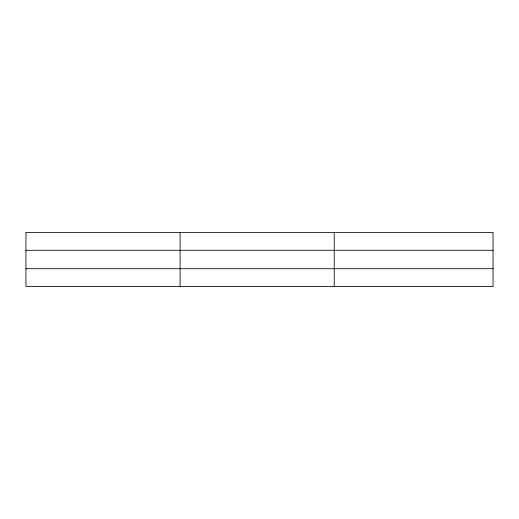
<?xml version="1.0" encoding="UTF-8"?>
<svg xmlns="http://www.w3.org/2000/svg" width="519" height="519" viewBox="0 0 519 519"><rect width="100%" height="100%" fill="white"/><g stroke="black" fill="none" stroke-linecap="round" stroke-linejoin="round"><path stroke-width="0.78" d="M180.093 232.428L180.093 286.572M334.236 232.428L334.236 286.572M493.05 250.294L493.05 232.428L25.95 232.428L25.95 286.572L493.05 286.572L493.05 250.294L25.95 250.294M25.95 268.706L493.05 268.706"/></g></svg>
